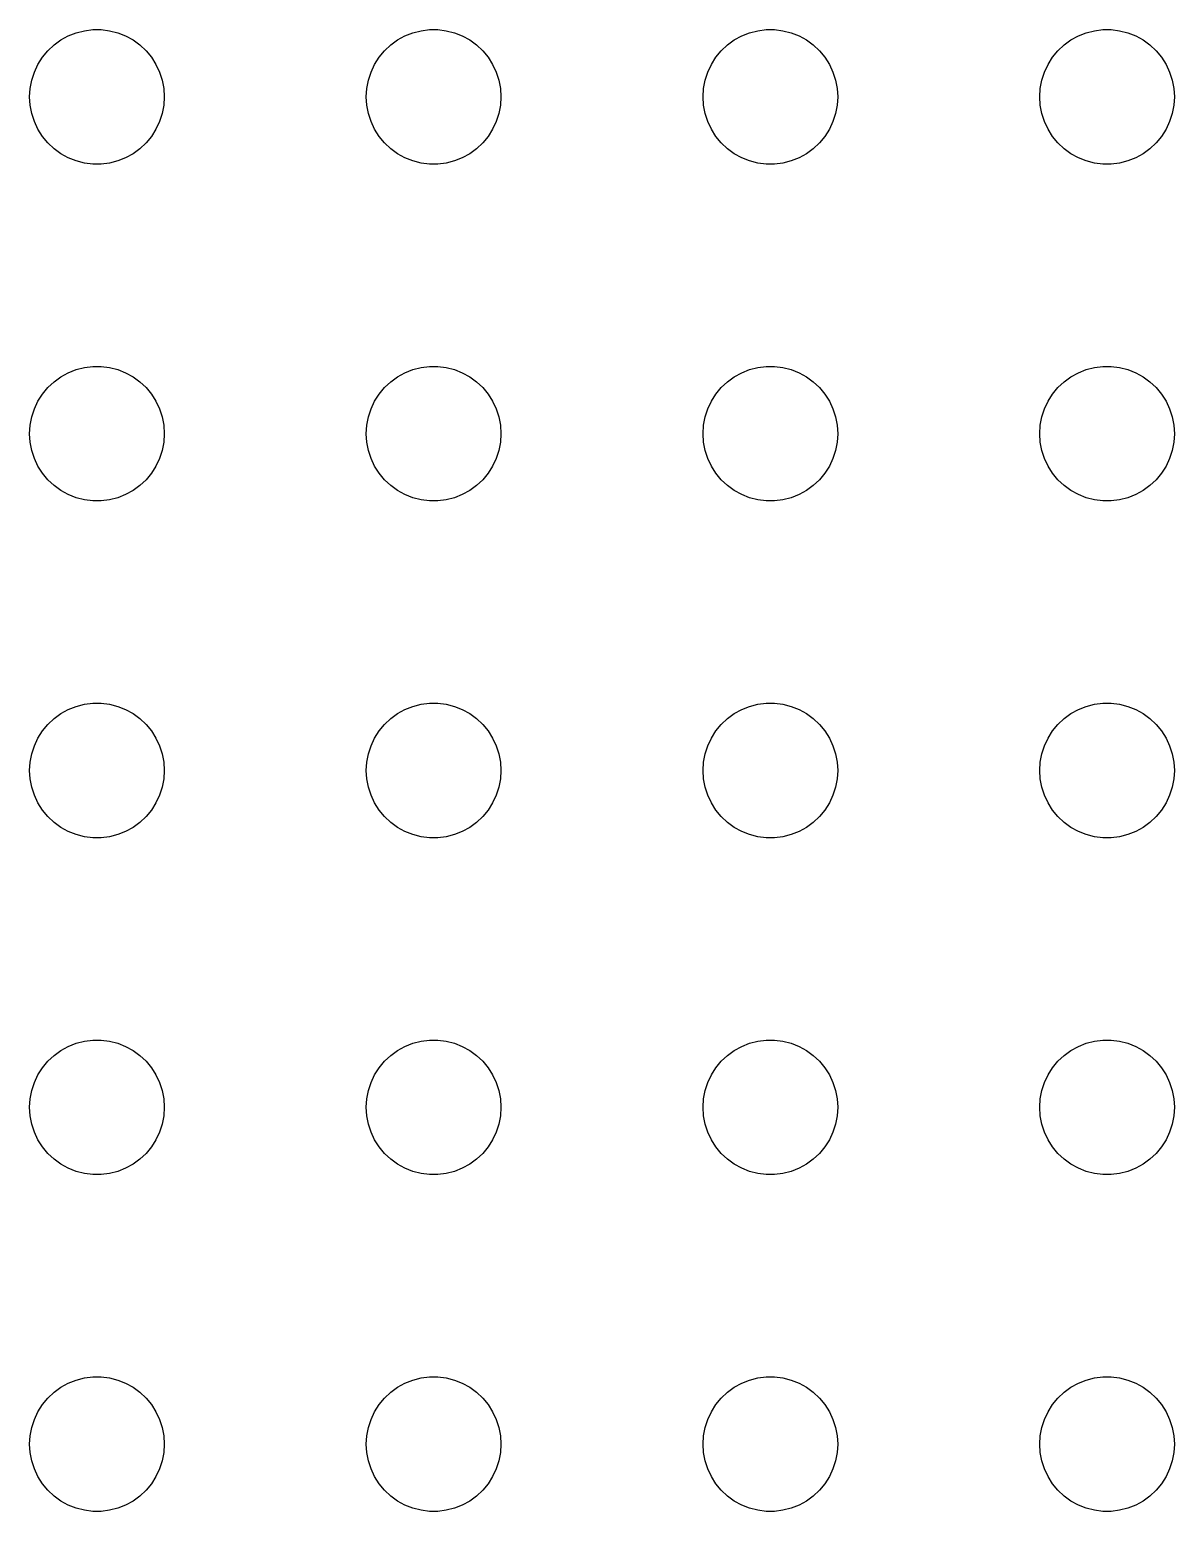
# Model space of a CAD drawing. Header units: metres. Extents: x -134 to 134, y -134 to 134.
# Drawn here: x -1.5 to 24, y -69 to -36 of the extents above; entities that cross this region are included whole.
import ezdxf

# ---------------------------------------------------------------- set-up
doc = ezdxf.new("R2010")
doc.units = ezdxf.units.M

msp = doc.modelspace()

# ---------------------------------------------------------------- linework, layer by layer
for p, q in [((-0.95613, -36.3442), (-0.80373, -36.2335)), ((-0.80373, -36.2335), (-0.63866, -36.1428)), ((-0.63866, -36.1428), (-0.46352, -36.0734)), ((-0.46352, -36.0734), (-0.28107, -36.0266)), ((-0.28107, -36.0266), (-0.09418, -36.003)), ((-0.09418, -36.003), (0.09418, -36.003)), ((0.09418, -36.003), (0.28107, -36.0266)), ((0.28107, -36.0266), (0.46352, -36.0734)), ((0.46352, -36.0734), (0.63866, -36.1428)), ((0.63866, -36.1428), (0.80373, -36.2335)), ((0.80373, -36.2335), (0.95613, -36.3442)), ((6.54385, -36.3442), (6.69626, -36.2335)), ((6.69626, -36.2335), (6.86133, -36.1428)), ((6.86133, -36.1428), (7.03647, -36.0734)), ((7.03647, -36.0734), (7.21892, -36.0266)), ((7.21892, -36.0266), (7.40581, -36.003)), ((7.40581, -36.003), (7.59418, -36.003)), ((7.59418, -36.003), (7.78107, -36.0266)), ((7.78107, -36.0266), (7.96352, -36.0734)), ((7.96352, -36.0734), (8.13866, -36.1428)), ((8.13866, -36.1428), (8.30373, -36.2335)), ((8.30373, -36.2335), (8.45613, -36.3442)), ((14.0439, -36.3442), (14.1963, -36.2335)), ((14.1963, -36.2335), (14.3613, -36.1428)), ((14.3613, -36.1428), (14.5365, -36.0734)), ((14.5365, -36.0734), (14.7189, -36.0266)), ((14.7189, -36.0266), (14.9058, -36.003)), ((14.9058, -36.003), (15.0942, -36.003)), ((15.0942, -36.003), (15.2811, -36.0266)), ((15.2811, -36.0266), (15.4635, -36.0734)), ((15.4635, -36.0734), (15.6387, -36.1428)), ((15.6387, -36.1428), (15.8037, -36.2335)), ((15.8037, -36.2335), (15.9561, -36.3442)), ((21.5439, -36.3442), (21.6963, -36.2335)), ((21.6963, -36.2335), (21.8613, -36.1428)), ((21.8613, -36.1428), (22.0365, -36.0734)), ((22.0365, -36.0734), (22.2189, -36.0266)), ((22.2189, -36.0266), (22.4058, -36.003)), ((22.4058, -36.003), (22.5942, -36.003)), ((22.5942, -36.003), (22.7811, -36.0266)), ((22.7811, -36.0266), (22.9635, -36.0734)), ((22.9635, -36.0734), (23.1387, -36.1428)), ((23.1387, -36.1428), (23.3037, -36.2335)), ((23.3037, -36.2335), (23.4561, -36.3442)), ((-1.31445, -36.7774), (-1.21352, -36.6183)), ((-1.21352, -36.6183), (-1.09344, -36.4732)), ((-1.09344, -36.4732), (-0.95613, -36.3442)), ((0.95613, -36.3442), (1.09344, -36.4732)), ((1.09344, -36.4732), (1.21352, -36.6183)), ((1.21352, -36.6183), (1.31445, -36.7774)), ((6.18553, -36.7774), (6.28647, -36.6183)), ((6.28647, -36.6183), (6.40654, -36.4732)), ((6.40654, -36.4732), (6.54385, -36.3442)), ((8.45613, -36.3442), (8.59344, -36.4732)), ((8.59344, -36.4732), (8.71352, -36.6183)), ((8.71352, -36.6183), (8.81445, -36.7774)), ((13.6855, -36.7774), (13.7865, -36.6183)), ((13.7865, -36.6183), (13.9065, -36.4732)), ((13.9065, -36.4732), (14.0439, -36.3442)), ((15.9561, -36.3442), (16.0934, -36.4732)), ((16.0934, -36.4732), (16.2135, -36.6183)), ((16.2135, -36.6183), (16.3145, -36.7774)), ((21.1855, -36.7774), (21.2865, -36.6183)), ((21.2865, -36.6183), (21.4065, -36.4732)), ((21.4065, -36.4732), (21.5439, -36.3442)), ((23.4561, -36.3442), (23.5934, -36.4732)), ((23.5934, -36.4732), (23.7135, -36.6183)), ((23.7135, -36.6183), (23.8145, -36.7774)), ((-1.45287, -37.127), (-1.39465, -36.9478)), ((-1.39465, -36.9478), (-1.31445, -36.7774)), ((1.31445, -36.7774), (1.39465, -36.9478)), ((1.39465, -36.9478), (1.45287, -37.127)), ((6.04712, -37.127), (6.10533, -36.9478)), ((6.10533, -36.9478), (6.18553, -36.7774)), ((8.81445, -36.7774), (8.89465, -36.9478)), ((8.89465, -36.9478), (8.95287, -37.127)), ((13.5471, -37.127), (13.6053, -36.9478)), ((13.6053, -36.9478), (13.6855, -36.7774)), ((16.3145, -36.7774), (16.3947, -36.9478)), ((16.3947, -36.9478), (16.4529, -37.127)), ((21.0471, -37.127), (21.1053, -36.9478)), ((21.1053, -36.9478), (21.1855, -36.7774)), ((23.8145, -36.7774), (23.8947, -36.9478)), ((23.8947, -36.9478), (23.9529, -37.127)), ((-1.48816, -37.312), (-1.45287, -37.127)), ((1.45287, -37.127), (1.48816, -37.312)), ((6.01183, -37.312), (6.04712, -37.127)), ((8.95287, -37.127), (8.98816, -37.312)), ((13.5118, -37.312), (13.5471, -37.127)), ((16.4529, -37.127), (16.4882, -37.312)), ((21.0118, -37.312), (21.0471, -37.127)), ((23.9529, -37.127), (23.9882, -37.312)), ((-1.5, -37.5), (-1.48816, -37.312)), ((-1.48816, -37.688), (-1.5, -37.5)), ((1.48816, -37.312), (1.5, -37.5)), ((1.5, -37.5), (1.48816, -37.688)), ((6, -37.5), (6.01183, -37.312)), ((6.01183, -37.688), (6, -37.5)), ((8.98816, -37.312), (9, -37.5)), ((9, -37.5), (8.98816, -37.688)), ((13.5, -37.5), (13.5118, -37.312)), ((13.5118, -37.688), (13.5, -37.5)), ((16.4882, -37.312), (16.5, -37.5)), ((16.5, -37.5), (16.4882, -37.688)), ((21, -37.5), (21.0118, -37.312)), ((21.0118, -37.688), (21, -37.5)), ((23.9882, -37.312), (24, -37.5)), ((24, -37.5), (23.9882, -37.688)), ((-1.45287, -37.873), (-1.48816, -37.688)), ((-1.39465, -38.0522), (-1.45287, -37.873)), ((1.45287, -37.873), (1.39465, -38.0522)), ((1.48816, -37.688), (1.45287, -37.873)), ((6.04712, -37.873), (6.01183, -37.688)), ((6.10533, -38.0522), (6.04712, -37.873)), ((8.95287, -37.873), (8.89465, -38.0522)), ((8.98816, -37.688), (8.95287, -37.873)), ((13.5471, -37.873), (13.5118, -37.688)), ((13.6053, -38.0522), (13.5471, -37.873)), ((16.4529, -37.873), (16.3947, -38.0522)), ((16.4882, -37.688), (16.4529, -37.873)), ((21.0471, -37.873), (21.0118, -37.688)), ((21.1053, -38.0522), (21.0471, -37.873)), ((23.9529, -37.873), (23.8947, -38.0522)), ((23.9882, -37.688), (23.9529, -37.873)), ((-1.31445, -38.2226), (-1.39465, -38.0522)), ((-1.21352, -38.3817), (-1.31445, -38.2226)), ((1.31445, -38.2226), (1.21352, -38.3817)), ((1.39465, -38.0522), (1.31445, -38.2226)), ((6.18553, -38.2226), (6.10533, -38.0522)), ((6.28647, -38.3817), (6.18553, -38.2226)), ((8.81445, -38.2226), (8.71352, -38.3817)), ((8.89465, -38.0522), (8.81445, -38.2226)), ((13.6855, -38.2226), (13.6053, -38.0522)), ((13.7865, -38.3817), (13.6855, -38.2226)), ((16.3145, -38.2226), (16.2135, -38.3817)), ((16.3947, -38.0522), (16.3145, -38.2226)), ((21.1855, -38.2226), (21.1053, -38.0522)), ((21.2865, -38.3817), (21.1855, -38.2226)), ((23.8145, -38.2226), (23.7135, -38.3817)), ((23.8947, -38.0522), (23.8145, -38.2226)), ((-1.09344, -38.5268), (-1.21352, -38.3817)), ((-0.95613, -38.6558), (-1.09344, -38.5268)), ((1.09344, -38.5268), (0.95613, -38.6558)), ((1.21352, -38.3817), (1.09344, -38.5268)), ((6.40654, -38.5268), (6.28647, -38.3817)), ((6.54385, -38.6558), (6.40654, -38.5268)), ((8.59344, -38.5268), (8.45613, -38.6558)), ((8.71352, -38.3817), (8.59344, -38.5268)), ((13.9065, -38.5268), (13.7865, -38.3817)), ((14.0439, -38.6558), (13.9065, -38.5268)), ((16.0934, -38.5268), (15.9561, -38.6558)), ((16.2135, -38.3817), (16.0934, -38.5268)), ((21.4065, -38.5268), (21.2865, -38.3817)), ((21.5439, -38.6558), (21.4065, -38.5268)), ((23.5934, -38.5268), (23.4561, -38.6558)), ((23.7135, -38.3817), (23.5934, -38.5268)), ((-0.80373, -38.7665), (-0.95613, -38.6558)), ((-0.63866, -38.8572), (-0.80373, -38.7665)), ((-0.46352, -38.9266), (-0.63866, -38.8572)), ((-0.28107, -38.9734), (-0.46352, -38.9266)), ((0.46352, -38.9266), (0.28107, -38.9734)), ((0.63866, -38.8572), (0.46352, -38.9266)), ((0.80373, -38.7665), (0.63866, -38.8572)), ((0.95613, -38.6558), (0.80373, -38.7665)), ((6.69626, -38.7665), (6.54385, -38.6558)), ((6.86133, -38.8572), (6.69626, -38.7665)), ((7.03647, -38.9266), (6.86133, -38.8572)), ((7.21892, -38.9734), (7.03647, -38.9266)), ((7.96352, -38.9266), (7.78107, -38.9734)), ((8.13866, -38.8572), (7.96352, -38.9266)), ((8.30373, -38.7665), (8.13866, -38.8572)), ((8.45613, -38.6558), (8.30373, -38.7665)), ((14.1963, -38.7665), (14.0439, -38.6558)), ((14.3613, -38.8572), (14.1963, -38.7665)), ((14.5365, -38.9266), (14.3613, -38.8572)), ((14.7189, -38.9734), (14.5365, -38.9266)), ((15.4635, -38.9266), (15.2811, -38.9734)), ((15.6387, -38.8572), (15.4635, -38.9266)), ((15.8037, -38.7665), (15.6387, -38.8572)), ((15.9561, -38.6558), (15.8037, -38.7665)), ((21.6963, -38.7665), (21.5439, -38.6558)), ((21.8613, -38.8572), (21.6963, -38.7665)), ((22.0365, -38.9266), (21.8613, -38.8572)), ((22.2189, -38.9734), (22.0365, -38.9266)), ((22.9635, -38.9266), (22.7811, -38.9734)), ((23.1387, -38.8572), (22.9635, -38.9266)), ((23.3037, -38.7665), (23.1387, -38.8572)), ((23.4561, -38.6558), (23.3037, -38.7665)), ((-0.09418, -38.997), (-0.28107, -38.9734)), ((0.09418, -38.997), (-0.09418, -38.997)), ((0.28107, -38.9734), (0.09418, -38.997)), ((7.40581, -38.997), (7.21892, -38.9734)), ((7.59418, -38.997), (7.40581, -38.997)), ((7.78107, -38.9734), (7.59418, -38.997)), ((14.9058, -38.997), (14.7189, -38.9734)), ((15.0942, -38.997), (14.9058, -38.997)), ((15.2811, -38.9734), (15.0942, -38.997)), ((22.4058, -38.997), (22.2189, -38.9734)), ((22.5942, -38.997), (22.4058, -38.997)), ((22.7811, -38.9734), (22.5942, -38.997)), ((-0.46352, -43.5734), (-0.28107, -43.5266)), ((-0.28107, -43.5266), (-0.09418, -43.503)), ((-0.09418, -43.503), (0.09418, -43.503)), ((0.09418, -43.503), (0.28107, -43.5266)), ((0.28107, -43.5266), (0.46352, -43.5734)), ((7.03647, -43.5734), (7.21892, -43.5266)), ((7.21892, -43.5266), (7.40581, -43.503)), ((7.40581, -43.503), (7.59418, -43.503)), ((7.59418, -43.503), (7.78107, -43.5266)), ((7.78107, -43.5266), (7.96352, -43.5734)), ((14.5365, -43.5734), (14.7189, -43.5266)), ((14.7189, -43.5266), (14.9058, -43.503)), ((14.9058, -43.503), (15.0942, -43.503)), ((15.0942, -43.503), (15.2811, -43.5266)), ((15.2811, -43.5266), (15.4635, -43.5734)), ((22.0365, -43.5734), (22.2189, -43.5266)), ((22.2189, -43.5266), (22.4058, -43.503)), ((22.4058, -43.503), (22.5942, -43.503)), ((22.5942, -43.503), (22.7811, -43.5266)), ((22.7811, -43.5266), (22.9635, -43.5734)), ((-1.09344, -43.9732), (-0.95613, -43.8442)), ((-0.95613, -43.8442), (-0.80373, -43.7335)), ((-0.80373, -43.7335), (-0.63866, -43.6428)), ((-0.63866, -43.6428), (-0.46352, -43.5734)), ((0.46352, -43.5734), (0.63866, -43.6428)), ((0.63866, -43.6428), (0.80373, -43.7335)), ((0.80373, -43.7335), (0.95613, -43.8442)), ((0.95613, -43.8442), (1.09344, -43.9732)), ((6.40654, -43.9732), (6.54385, -43.8442)), ((6.54385, -43.8442), (6.69626, -43.7335)), ((6.69626, -43.7335), (6.86133, -43.6428)), ((6.86133, -43.6428), (7.03647, -43.5734)), ((7.96352, -43.5734), (8.13866, -43.6428)), ((8.13866, -43.6428), (8.30373, -43.7335)), ((8.30373, -43.7335), (8.45613, -43.8442)), ((8.45613, -43.8442), (8.59344, -43.9732)), ((13.9065, -43.9732), (14.0439, -43.8442)), ((14.0439, -43.8442), (14.1963, -43.7335)), ((14.1963, -43.7335), (14.3613, -43.6428)), ((14.3613, -43.6428), (14.5365, -43.5734)), ((15.4635, -43.5734), (15.6387, -43.6428)), ((15.6387, -43.6428), (15.8037, -43.7335)), ((15.8037, -43.7335), (15.9561, -43.8442)), ((15.9561, -43.8442), (16.0934, -43.9732)), ((21.4065, -43.9732), (21.5439, -43.8442)), ((21.5439, -43.8442), (21.6963, -43.7335)), ((21.6963, -43.7335), (21.8613, -43.6428)), ((21.8613, -43.6428), (22.0365, -43.5734)), ((22.9635, -43.5734), (23.1387, -43.6428)), ((23.1387, -43.6428), (23.3037, -43.7335)), ((23.3037, -43.7335), (23.4561, -43.8442)), ((23.4561, -43.8442), (23.5934, -43.9732)), ((-1.31445, -44.2774), (-1.21352, -44.1183)), ((-1.21352, -44.1183), (-1.09344, -43.9732)), ((1.09344, -43.9732), (1.21352, -44.1183)), ((1.21352, -44.1183), (1.31445, -44.2774)), ((6.18553, -44.2774), (6.28647, -44.1183)), ((6.28647, -44.1183), (6.40654, -43.9732)), ((8.59344, -43.9732), (8.71352, -44.1183)), ((8.71352, -44.1183), (8.81445, -44.2774)), ((13.6855, -44.2774), (13.7865, -44.1183)), ((13.7865, -44.1183), (13.9065, -43.9732)), ((16.0934, -43.9732), (16.2135, -44.1183)), ((16.2135, -44.1183), (16.3145, -44.2774)), ((21.1855, -44.2774), (21.2865, -44.1183)), ((21.2865, -44.1183), (21.4065, -43.9732)), ((23.5934, -43.9732), (23.7135, -44.1183)), ((23.7135, -44.1183), (23.8145, -44.2774)), ((-1.45287, -44.627), (-1.39465, -44.4478)), ((-1.39465, -44.4478), (-1.31445, -44.2774)), ((1.31445, -44.2774), (1.39465, -44.4478)), ((1.39465, -44.4478), (1.45287, -44.627)), ((6.04712, -44.627), (6.10533, -44.4478)), ((6.10533, -44.4478), (6.18553, -44.2774)), ((8.81445, -44.2774), (8.89465, -44.4478)), ((8.89465, -44.4478), (8.95287, -44.627)), ((13.5471, -44.627), (13.6053, -44.4478)), ((13.6053, -44.4478), (13.6855, -44.2774)), ((16.3145, -44.2774), (16.3947, -44.4478)), ((16.3947, -44.4478), (16.4529, -44.627)), ((21.0471, -44.627), (21.1053, -44.4478)), ((21.1053, -44.4478), (21.1855, -44.2774)), ((23.8145, -44.2774), (23.8947, -44.4478)), ((23.8947, -44.4478), (23.9529, -44.627)), ((-1.5, -45), (-1.48816, -44.812)), ((-1.48816, -44.812), (-1.45287, -44.627)), ((1.45287, -44.627), (1.48816, -44.812)), ((1.48816, -44.812), (1.5, -45)), ((6, -45), (6.01183, -44.812)), ((6.01183, -44.812), (6.04712, -44.627)), ((8.95287, -44.627), (8.98816, -44.812)), ((8.98816, -44.812), (9, -45)), ((13.5, -45), (13.5118, -44.812)), ((13.5118, -44.812), (13.5471, -44.627)), ((16.4529, -44.627), (16.4882, -44.812)), ((16.4882, -44.812), (16.5, -45)), ((21, -45), (21.0118, -44.812)), ((21.0118, -44.812), (21.0471, -44.627)), ((23.9529, -44.627), (23.9882, -44.812)), ((23.9882, -44.812), (24, -45)), ((-1.48816, -45.188), (-1.5, -45)), ((-1.45287, -45.373), (-1.48816, -45.188)), ((1.48816, -45.188), (1.45287, -45.373)), ((1.5, -45), (1.48816, -45.188)), ((6.01183, -45.188), (6, -45)), ((6.04712, -45.373), (6.01183, -45.188)), ((8.98816, -45.188), (8.95287, -45.373)), ((9, -45), (8.98816, -45.188)), ((13.5118, -45.188), (13.5, -45)), ((13.5471, -45.373), (13.5118, -45.188)), ((16.4882, -45.188), (16.4529, -45.373)), ((16.5, -45), (16.4882, -45.188)), ((21.0118, -45.188), (21, -45)), ((21.0471, -45.373), (21.0118, -45.188)), ((23.9882, -45.188), (23.9529, -45.373)), ((24, -45), (23.9882, -45.188)), ((-1.39465, -45.5522), (-1.45287, -45.373)), ((1.45287, -45.373), (1.39465, -45.5522)), ((6.10533, -45.5522), (6.04712, -45.373)), ((8.95287, -45.373), (8.89465, -45.5522)), ((13.6053, -45.5522), (13.5471, -45.373)), ((16.4529, -45.373), (16.3947, -45.5522)), ((21.1053, -45.5522), (21.0471, -45.373)), ((23.9529, -45.373), (23.8947, -45.5522)), ((-1.31445, -45.7226), (-1.39465, -45.5522)), ((-1.21352, -45.8817), (-1.31445, -45.7226)), ((1.31445, -45.7226), (1.21352, -45.8817)), ((1.39465, -45.5522), (1.31445, -45.7226)), ((6.18553, -45.7226), (6.10533, -45.5522)), ((6.28647, -45.8817), (6.18553, -45.7226)), ((8.81445, -45.7226), (8.71352, -45.8817)), ((8.89465, -45.5522), (8.81445, -45.7226)), ((13.6855, -45.7226), (13.6053, -45.5522)), ((13.7865, -45.8817), (13.6855, -45.7226)), ((16.3145, -45.7226), (16.2135, -45.8817)), ((16.3947, -45.5522), (16.3145, -45.7226)), ((21.1855, -45.7226), (21.1053, -45.5522)), ((21.2865, -45.8817), (21.1855, -45.7226)), ((23.8145, -45.7226), (23.7135, -45.8817)), ((23.8947, -45.5522), (23.8145, -45.7226)), ((-1.09344, -46.0268), (-1.21352, -45.8817)), ((-0.95613, -46.1558), (-1.09344, -46.0268)), ((-0.80373, -46.2665), (-0.95613, -46.1558)), ((0.95613, -46.1558), (0.80373, -46.2665)), ((1.09344, -46.0268), (0.95613, -46.1558)), ((1.21352, -45.8817), (1.09344, -46.0268)), ((6.40654, -46.0268), (6.28647, -45.8817)), ((6.54385, -46.1558), (6.40654, -46.0268)), ((6.69626, -46.2665), (6.54385, -46.1558)), ((8.45613, -46.1558), (8.30373, -46.2665)), ((8.59344, -46.0268), (8.45613, -46.1558)), ((8.71352, -45.8817), (8.59344, -46.0268)), ((13.9065, -46.0268), (13.7865, -45.8817)), ((14.0439, -46.1558), (13.9065, -46.0268)), ((14.1963, -46.2665), (14.0439, -46.1558)), ((15.9561, -46.1558), (15.8037, -46.2665)), ((16.0934, -46.0268), (15.9561, -46.1558)), ((16.2135, -45.8817), (16.0934, -46.0268)), ((21.4065, -46.0268), (21.2865, -45.8817)), ((21.5439, -46.1558), (21.4065, -46.0268)), ((21.6963, -46.2665), (21.5439, -46.1558)), ((23.4561, -46.1558), (23.3037, -46.2665)), ((23.5934, -46.0268), (23.4561, -46.1558)), ((23.7135, -45.8817), (23.5934, -46.0268)), ((-0.63866, -46.3572), (-0.80373, -46.2665)), ((-0.46352, -46.4266), (-0.63866, -46.3572)), ((-0.28107, -46.4734), (-0.46352, -46.4266)), ((-0.09418, -46.497), (-0.28107, -46.4734)), ((0.09418, -46.497), (-0.09418, -46.497)), ((0.28107, -46.4734), (0.09418, -46.497)), ((0.46352, -46.4266), (0.28107, -46.4734)), ((0.63866, -46.3572), (0.46352, -46.4266)), ((0.80373, -46.2665), (0.63866, -46.3572)), ((6.86133, -46.3572), (6.69626, -46.2665)), ((7.03647, -46.4266), (6.86133, -46.3572)), ((7.21892, -46.4734), (7.03647, -46.4266)), ((7.40581, -46.497), (7.21892, -46.4734)), ((7.59418, -46.497), (7.40581, -46.497)), ((7.78107, -46.4734), (7.59418, -46.497)), ((7.96352, -46.4266), (7.78107, -46.4734)), ((8.13866, -46.3572), (7.96352, -46.4266)), ((8.30373, -46.2665), (8.13866, -46.3572)), ((14.3613, -46.3572), (14.1963, -46.2665)), ((14.5365, -46.4266), (14.3613, -46.3572)), ((14.7189, -46.4734), (14.5365, -46.4266)), ((14.9058, -46.497), (14.7189, -46.4734)), ((15.0942, -46.497), (14.9058, -46.497)), ((15.2811, -46.4734), (15.0942, -46.497)), ((15.4635, -46.4266), (15.2811, -46.4734)), ((15.6387, -46.3572), (15.4635, -46.4266)), ((15.8037, -46.2665), (15.6387, -46.3572)), ((21.8613, -46.3572), (21.6963, -46.2665)), ((22.0365, -46.4266), (21.8613, -46.3572)), ((22.2189, -46.4734), (22.0365, -46.4266)), ((22.4058, -46.497), (22.2189, -46.4734)), ((22.5942, -46.497), (22.4058, -46.497)), ((22.7811, -46.4734), (22.5942, -46.497)), ((22.9635, -46.4266), (22.7811, -46.4734)), ((23.1387, -46.3572), (22.9635, -46.4266)), ((23.3037, -46.2665), (23.1387, -46.3572)), ((-0.63866, -51.1428), (-0.46352, -51.0734)), ((-0.46352, -51.0734), (-0.28107, -51.0266)), ((-0.28107, -51.0266), (-0.09418, -51.003)), ((-0.09418, -51.003), (0.09418, -51.003)), ((0.09418, -51.003), (0.28107, -51.0266)), ((0.28107, -51.0266), (0.46352, -51.0734)), ((0.46352, -51.0734), (0.63866, -51.1428)), ((6.86133, -51.1428), (7.03647, -51.0734)), ((7.03647, -51.0734), (7.21892, -51.0266)), ((7.21892, -51.0266), (7.40581, -51.003)), ((7.40581, -51.003), (7.59418, -51.003)), ((7.59418, -51.003), (7.78107, -51.0266)), ((7.78107, -51.0266), (7.96352, -51.0734)), ((7.96352, -51.0734), (8.13866, -51.1428)), ((14.3613, -51.1428), (14.5365, -51.0734)), ((14.5365, -51.0734), (14.7189, -51.0266)), ((14.7189, -51.0266), (14.9058, -51.003)), ((14.9058, -51.003), (15.0942, -51.003)), ((15.0942, -51.003), (15.2811, -51.0266)), ((15.2811, -51.0266), (15.4635, -51.0734)), ((15.4635, -51.0734), (15.6387, -51.1428)), ((21.8613, -51.1428), (22.0365, -51.0734)), ((22.0365, -51.0734), (22.2189, -51.0266)), ((22.2189, -51.0266), (22.4058, -51.003)), ((22.4058, -51.003), (22.5942, -51.003)), ((22.5942, -51.003), (22.7811, -51.0266)), ((22.7811, -51.0266), (22.9635, -51.0734)), ((22.9635, -51.0734), (23.1387, -51.1428)), ((-1.09344, -51.4732), (-0.95613, -51.3442)), ((-0.95613, -51.3442), (-0.80373, -51.2335)), ((-0.80373, -51.2335), (-0.63866, -51.1428)), ((0.63866, -51.1428), (0.80373, -51.2335)), ((0.80373, -51.2335), (0.95613, -51.3442)), ((0.95613, -51.3442), (1.09344, -51.4732)), ((6.40654, -51.4732), (6.54385, -51.3442)), ((6.54385, -51.3442), (6.69626, -51.2335)), ((6.69626, -51.2335), (6.86133, -51.1428)), ((8.13866, -51.1428), (8.30373, -51.2335)), ((8.30373, -51.2335), (8.45613, -51.3442)), ((8.45613, -51.3442), (8.59344, -51.4732)), ((13.9065, -51.4732), (14.0439, -51.3442)), ((14.0439, -51.3442), (14.1963, -51.2335)), ((14.1963, -51.2335), (14.3613, -51.1428)), ((15.6387, -51.1428), (15.8037, -51.2335)), ((15.8037, -51.2335), (15.9561, -51.3442)), ((15.9561, -51.3442), (16.0934, -51.4732)), ((21.4065, -51.4732), (21.5439, -51.3442)), ((21.5439, -51.3442), (21.6963, -51.2335)), ((21.6963, -51.2335), (21.8613, -51.1428)), ((23.1387, -51.1428), (23.3037, -51.2335)), ((23.3037, -51.2335), (23.4561, -51.3442)), ((23.4561, -51.3442), (23.5934, -51.4732)), ((-1.39465, -51.9478), (-1.31445, -51.7774)), ((-1.31445, -51.7774), (-1.21352, -51.6183)), ((-1.21352, -51.6183), (-1.09344, -51.4732)), ((1.09344, -51.4732), (1.21352, -51.6183)), ((1.21352, -51.6183), (1.31445, -51.7774)), ((1.31445, -51.7774), (1.39465, -51.9478)), ((6.10533, -51.9478), (6.18553, -51.7774)), ((6.18553, -51.7774), (6.28647, -51.6183)), ((6.28647, -51.6183), (6.40654, -51.4732)), ((8.59344, -51.4732), (8.71352, -51.6183)), ((8.71352, -51.6183), (8.81445, -51.7774)), ((8.81445, -51.7774), (8.89465, -51.9478)), ((13.6053, -51.9478), (13.6855, -51.7774)), ((13.6855, -51.7774), (13.7865, -51.6183)), ((13.7865, -51.6183), (13.9065, -51.4732)), ((16.0934, -51.4732), (16.2135, -51.6183)), ((16.2135, -51.6183), (16.3145, -51.7774)), ((16.3145, -51.7774), (16.3947, -51.9478)), ((21.1053, -51.9478), (21.1855, -51.7774)), ((21.1855, -51.7774), (21.2865, -51.6183)), ((21.2865, -51.6183), (21.4065, -51.4732)), ((23.5934, -51.4732), (23.7135, -51.6183)), ((23.7135, -51.6183), (23.8145, -51.7774)), ((23.8145, -51.7774), (23.8947, -51.9478)), ((-1.48816, -52.312), (-1.45287, -52.127)), ((-1.45287, -52.127), (-1.39465, -51.9478)), ((1.39465, -51.9478), (1.45287, -52.127)), ((1.45287, -52.127), (1.48816, -52.312)), ((6.01183, -52.312), (6.04712, -52.127)), ((6.04712, -52.127), (6.10533, -51.9478)), ((8.89465, -51.9478), (8.95287, -52.127)), ((8.95287, -52.127), (8.98816, -52.312)), ((13.5118, -52.312), (13.5471, -52.127)), ((13.5471, -52.127), (13.6053, -51.9478)), ((16.3947, -51.9478), (16.4529, -52.127)), ((16.4529, -52.127), (16.4882, -52.312)), ((21.0118, -52.312), (21.0471, -52.127)), ((21.0471, -52.127), (21.1053, -51.9478)), ((23.8947, -51.9478), (23.9529, -52.127)), ((23.9529, -52.127), (23.9882, -52.312)), ((-1.5, -52.5), (-1.48816, -52.312)), ((1.48816, -52.312), (1.5, -52.5)), ((6, -52.5), (6.01183, -52.312)), ((8.98816, -52.312), (9, -52.5)), ((13.5, -52.5), (13.5118, -52.312)), ((16.4882, -52.312), (16.5, -52.5)), ((21, -52.5), (21.0118, -52.312)), ((23.9882, -52.312), (24, -52.5)), ((-1.48816, -52.688), (-1.5, -52.5)), ((-1.45287, -52.873), (-1.48816, -52.688)), ((1.48816, -52.688), (1.45287, -52.873)), ((1.5, -52.5), (1.48816, -52.688)), ((6.01183, -52.688), (6, -52.5)), ((6.04712, -52.873), (6.01183, -52.688)), ((8.98816, -52.688), (8.95287, -52.873)), ((9, -52.5), (8.98816, -52.688)), ((13.5118, -52.688), (13.5, -52.5)), ((13.5471, -52.873), (13.5118, -52.688)), ((16.4882, -52.688), (16.4529, -52.873)), ((16.5, -52.5), (16.4882, -52.688)), ((21.0118, -52.688), (21, -52.5)), ((21.0471, -52.873), (21.0118, -52.688)), ((23.9882, -52.688), (23.9529, -52.873)), ((24, -52.5), (23.9882, -52.688)), ((-1.39465, -53.0522), (-1.45287, -52.873)), ((-1.31445, -53.2226), (-1.39465, -53.0522)), ((1.39465, -53.0522), (1.31445, -53.2226)), ((1.45287, -52.873), (1.39465, -53.0522)), ((6.10533, -53.0522), (6.04712, -52.873)), ((6.18553, -53.2226), (6.10533, -53.0522)), ((8.89465, -53.0522), (8.81445, -53.2226)), ((8.95287, -52.873), (8.89465, -53.0522)), ((13.6053, -53.0522), (13.5471, -52.873)), ((13.6855, -53.2226), (13.6053, -53.0522)), ((16.3947, -53.0522), (16.3145, -53.2226)), ((16.4529, -52.873), (16.3947, -53.0522)), ((21.1053, -53.0522), (21.0471, -52.873)), ((21.1855, -53.2226), (21.1053, -53.0522)), ((23.8947, -53.0522), (23.8145, -53.2226)), ((23.9529, -52.873), (23.8947, -53.0522)), ((-1.21352, -53.3817), (-1.31445, -53.2226)), ((-1.09344, -53.5268), (-1.21352, -53.3817)), ((1.21352, -53.3817), (1.09344, -53.5268)), ((1.31445, -53.2226), (1.21352, -53.3817)), ((6.28647, -53.3817), (6.18553, -53.2226)), ((6.40654, -53.5268), (6.28647, -53.3817)), ((8.71352, -53.3817), (8.59344, -53.5268)), ((8.81445, -53.2226), (8.71352, -53.3817)), ((13.7865, -53.3817), (13.6855, -53.2226)), ((13.9065, -53.5268), (13.7865, -53.3817)), ((16.2135, -53.3817), (16.0934, -53.5268)), ((16.3145, -53.2226), (16.2135, -53.3817)), ((21.2865, -53.3817), (21.1855, -53.2226)), ((21.4065, -53.5268), (21.2865, -53.3817)), ((23.7135, -53.3817), (23.5934, -53.5268)), ((23.8145, -53.2226), (23.7135, -53.3817)), ((-0.95613, -53.6558), (-1.09344, -53.5268)), ((-0.80373, -53.7665), (-0.95613, -53.6558)), ((-0.63866, -53.8572), (-0.80373, -53.7665)), ((0.80373, -53.7665), (0.63866, -53.8572)), ((0.95613, -53.6558), (0.80373, -53.7665)), ((1.09344, -53.5268), (0.95613, -53.6558)), ((6.54385, -53.6558), (6.40654, -53.5268)), ((6.69626, -53.7665), (6.54385, -53.6558)), ((6.86133, -53.8572), (6.69626, -53.7665)), ((8.30373, -53.7665), (8.13866, -53.8572)), ((8.45613, -53.6558), (8.30373, -53.7665)), ((8.59344, -53.5268), (8.45613, -53.6558)), ((14.0439, -53.6558), (13.9065, -53.5268)), ((14.1963, -53.7665), (14.0439, -53.6558)), ((14.3613, -53.8572), (14.1963, -53.7665)), ((15.8037, -53.7665), (15.6387, -53.8572)), ((15.9561, -53.6558), (15.8037, -53.7665)), ((16.0934, -53.5268), (15.9561, -53.6558)), ((21.5439, -53.6558), (21.4065, -53.5268)), ((21.6963, -53.7665), (21.5439, -53.6558)), ((21.8613, -53.8572), (21.6963, -53.7665)), ((23.3037, -53.7665), (23.1387, -53.8572)), ((23.4561, -53.6558), (23.3037, -53.7665)), ((23.5934, -53.5268), (23.4561, -53.6558)), ((-0.46352, -53.9266), (-0.63866, -53.8572)), ((-0.28107, -53.9734), (-0.46352, -53.9266)), ((-0.09418, -53.997), (-0.28107, -53.9734)), ((0.09418, -53.997), (-0.09418, -53.997)), ((0.28107, -53.9734), (0.09418, -53.997)), ((0.46352, -53.9266), (0.28107, -53.9734)), ((0.63866, -53.8572), (0.46352, -53.9266)), ((7.03647, -53.9266), (6.86133, -53.8572)), ((7.21892, -53.9734), (7.03647, -53.9266)), ((7.40581, -53.997), (7.21892, -53.9734)), ((7.59418, -53.997), (7.40581, -53.997)), ((7.78107, -53.9734), (7.59418, -53.997)), ((7.96352, -53.9266), (7.78107, -53.9734)), ((8.13866, -53.8572), (7.96352, -53.9266)), ((14.5365, -53.9266), (14.3613, -53.8572)), ((14.7189, -53.9734), (14.5365, -53.9266)), ((14.9058, -53.997), (14.7189, -53.9734)), ((15.0942, -53.997), (14.9058, -53.997)), ((15.2811, -53.9734), (15.0942, -53.997)), ((15.4635, -53.9266), (15.2811, -53.9734)), ((15.6387, -53.8572), (15.4635, -53.9266)), ((22.0365, -53.9266), (21.8613, -53.8572)), ((22.2189, -53.9734), (22.0365, -53.9266)), ((22.4058, -53.997), (22.2189, -53.9734)), ((22.5942, -53.997), (22.4058, -53.997)), ((22.7811, -53.9734), (22.5942, -53.997)), ((22.9635, -53.9266), (22.7811, -53.9734)), ((23.1387, -53.8572), (22.9635, -53.9266)), ((-0.80373, -58.7335), (-0.63866, -58.6428)), ((-0.63866, -58.6428), (-0.46352, -58.5734)), ((-0.46352, -58.5734), (-0.28107, -58.5266)), ((-0.28107, -58.5266), (-0.09418, -58.503)), ((-0.09418, -58.503), (0.09418, -58.503)), ((0.09418, -58.503), (0.28107, -58.5266)), ((0.28107, -58.5266), (0.46352, -58.5734)), ((0.46352, -58.5734), (0.63866, -58.6428)), ((0.63866, -58.6428), (0.80373, -58.7335)), ((6.69626, -58.7335), (6.86133, -58.6428)), ((6.86133, -58.6428), (7.03647, -58.5734)), ((7.03647, -58.5734), (7.21892, -58.5266)), ((7.21892, -58.5266), (7.40581, -58.503)), ((7.40581, -58.503), (7.59418, -58.503)), ((7.59418, -58.503), (7.78107, -58.5266)), ((7.78107, -58.5266), (7.96352, -58.5734)), ((7.96352, -58.5734), (8.13866, -58.6428)), ((8.13866, -58.6428), (8.30373, -58.7335)), ((14.1963, -58.7335), (14.3613, -58.6428)), ((14.3613, -58.6428), (14.5365, -58.5734)), ((14.5365, -58.5734), (14.7189, -58.5266)), ((14.7189, -58.5266), (14.9058, -58.503)), ((14.9058, -58.503), (15.0942, -58.503)), ((15.0942, -58.503), (15.2811, -58.5266)), ((15.2811, -58.5266), (15.4635, -58.5734)), ((15.4635, -58.5734), (15.6387, -58.6428)), ((15.6387, -58.6428), (15.8037, -58.7335)), ((21.6963, -58.7335), (21.8613, -58.6428)), ((21.8613, -58.6428), (22.0365, -58.5734)), ((22.0365, -58.5734), (22.2189, -58.5266)), ((22.2189, -58.5266), (22.4058, -58.503)), ((22.4058, -58.503), (22.5942, -58.503)), ((22.5942, -58.503), (22.7811, -58.5266)), ((22.7811, -58.5266), (22.9635, -58.5734)), ((22.9635, -58.5734), (23.1387, -58.6428)), ((23.1387, -58.6428), (23.3037, -58.7335)), ((-1.21352, -59.1183), (-1.09344, -58.9732)), ((-1.09344, -58.9732), (-0.95613, -58.8442)), ((-0.95613, -58.8442), (-0.80373, -58.7335)), ((0.80373, -58.7335), (0.95613, -58.8442)), ((0.95613, -58.8442), (1.09344, -58.9732)), ((1.09344, -58.9732), (1.21352, -59.1183)), ((6.28647, -59.1183), (6.40654, -58.9732)), ((6.40654, -58.9732), (6.54385, -58.8442)), ((6.54385, -58.8442), (6.69626, -58.7335)), ((8.30373, -58.7335), (8.45613, -58.8442)), ((8.45613, -58.8442), (8.59344, -58.9732)), ((8.59344, -58.9732), (8.71352, -59.1183)), ((13.7865, -59.1183), (13.9065, -58.9732)), ((13.9065, -58.9732), (14.0439, -58.8442)), ((14.0439, -58.8442), (14.1963, -58.7335)), ((15.8037, -58.7335), (15.9561, -58.8442)), ((15.9561, -58.8442), (16.0934, -58.9732)), ((16.0934, -58.9732), (16.2135, -59.1183)), ((21.2865, -59.1183), (21.4065, -58.9732)), ((21.4065, -58.9732), (21.5439, -58.8442)), ((21.5439, -58.8442), (21.6963, -58.7335)), ((23.3037, -58.7335), (23.4561, -58.8442)), ((23.4561, -58.8442), (23.5934, -58.9732)), ((23.5934, -58.9732), (23.7135, -59.1183)), ((-1.39465, -59.4478), (-1.31445, -59.2774)), ((-1.31445, -59.2774), (-1.21352, -59.1183)), ((1.21352, -59.1183), (1.31445, -59.2774)), ((1.31445, -59.2774), (1.39465, -59.4478)), ((6.10533, -59.4478), (6.18553, -59.2774)), ((6.18553, -59.2774), (6.28647, -59.1183)), ((8.71352, -59.1183), (8.81445, -59.2774)), ((8.81445, -59.2774), (8.89465, -59.4478)), ((13.6053, -59.4478), (13.6855, -59.2774)), ((13.6855, -59.2774), (13.7865, -59.1183)), ((16.2135, -59.1183), (16.3145, -59.2774)), ((16.3145, -59.2774), (16.3947, -59.4478)), ((21.1053, -59.4478), (21.1855, -59.2774)), ((21.1855, -59.2774), (21.2865, -59.1183)), ((23.7135, -59.1183), (23.8145, -59.2774)), ((23.8145, -59.2774), (23.8947, -59.4478)), ((-1.48816, -59.812), (-1.45287, -59.627)), ((-1.45287, -59.627), (-1.39465, -59.4478)), ((1.39465, -59.4478), (1.45287, -59.627)), ((1.45287, -59.627), (1.48816, -59.812)), ((6.01183, -59.812), (6.04712, -59.627)), ((6.04712, -59.627), (6.10533, -59.4478)), ((8.89465, -59.4478), (8.95287, -59.627)), ((8.95287, -59.627), (8.98816, -59.812)), ((13.5118, -59.812), (13.5471, -59.627)), ((13.5471, -59.627), (13.6053, -59.4478)), ((16.3947, -59.4478), (16.4529, -59.627)), ((16.4529, -59.627), (16.4882, -59.812)), ((21.0118, -59.812), (21.0471, -59.627)), ((21.0471, -59.627), (21.1053, -59.4478)), ((23.8947, -59.4478), (23.9529, -59.627)), ((23.9529, -59.627), (23.9882, -59.812)), ((-1.5, -60), (-1.48816, -59.812)), ((-1.48816, -60.188), (-1.5, -60)), ((1.48816, -59.812), (1.5, -60)), ((1.5, -60), (1.48816, -60.188)), ((6, -60), (6.01183, -59.812)), ((6.01183, -60.188), (6, -60)), ((8.98816, -59.812), (9, -60)), ((9, -60), (8.98816, -60.188)), ((13.5, -60), (13.5118, -59.812)), ((13.5118, -60.188), (13.5, -60)), ((16.4882, -59.812), (16.5, -60)), ((16.5, -60), (16.4882, -60.188)), ((21, -60), (21.0118, -59.812)), ((21.0118, -60.188), (21, -60)), ((23.9882, -59.812), (24, -60)), ((24, -60), (23.9882, -60.188)), ((-1.45287, -60.373), (-1.48816, -60.188)), ((-1.39465, -60.5522), (-1.45287, -60.373)), ((1.45287, -60.373), (1.39465, -60.5522)), ((1.48816, -60.188), (1.45287, -60.373)), ((6.04712, -60.373), (6.01183, -60.188)), ((6.10533, -60.5522), (6.04712, -60.373)), ((8.95287, -60.373), (8.89465, -60.5522)), ((8.98816, -60.188), (8.95287, -60.373)), ((13.5471, -60.373), (13.5118, -60.188)), ((13.6053, -60.5522), (13.5471, -60.373)), ((16.4529, -60.373), (16.3947, -60.5522)), ((16.4882, -60.188), (16.4529, -60.373)), ((21.0471, -60.373), (21.0118, -60.188)), ((21.1053, -60.5522), (21.0471, -60.373)), ((23.9529, -60.373), (23.8947, -60.5522)), ((23.9882, -60.188), (23.9529, -60.373)), ((-1.31445, -60.7226), (-1.39465, -60.5522)), ((1.39465, -60.5522), (1.31445, -60.7226)), ((6.18553, -60.7226), (6.10533, -60.5522)), ((8.89465, -60.5522), (8.81445, -60.7226)), ((13.6855, -60.7226), (13.6053, -60.5522)), ((16.3947, -60.5522), (16.3145, -60.7226)), ((21.1855, -60.7226), (21.1053, -60.5522)), ((23.8947, -60.5522), (23.8145, -60.7226)), ((-1.21352, -60.8817), (-1.31445, -60.7226)), ((-1.09344, -61.0268), (-1.21352, -60.8817)), ((-0.95613, -61.1558), (-1.09344, -61.0268)), ((1.09344, -61.0268), (0.95613, -61.1558)), ((1.21352, -60.8817), (1.09344, -61.0268)), ((1.31445, -60.7226), (1.21352, -60.8817)), ((6.28647, -60.8817), (6.18553, -60.7226)), ((6.40654, -61.0268), (6.28647, -60.8817)), ((6.54385, -61.1558), (6.40654, -61.0268)), ((8.59344, -61.0268), (8.45613, -61.1558)), ((8.71352, -60.8817), (8.59344, -61.0268)), ((8.81445, -60.7226), (8.71352, -60.8817)), ((13.7865, -60.8817), (13.6855, -60.7226)), ((13.9065, -61.0268), (13.7865, -60.8817)), ((14.0439, -61.1558), (13.9065, -61.0268)), ((16.0934, -61.0268), (15.9561, -61.1558)), ((16.2135, -60.8817), (16.0934, -61.0268)), ((16.3145, -60.7226), (16.2135, -60.8817)), ((21.2865, -60.8817), (21.1855, -60.7226)), ((21.4065, -61.0268), (21.2865, -60.8817)), ((21.5439, -61.1558), (21.4065, -61.0268)), ((23.5934, -61.0268), (23.4561, -61.1558)), ((23.7135, -60.8817), (23.5934, -61.0268)), ((23.8145, -60.7226), (23.7135, -60.8817)), ((-0.80373, -61.2665), (-0.95613, -61.1558)), ((-0.63866, -61.3572), (-0.80373, -61.2665)), ((-0.46352, -61.4266), (-0.63866, -61.3572)), ((0.63866, -61.3572), (0.46352, -61.4266)), ((0.80373, -61.2665), (0.63866, -61.3572)), ((0.95613, -61.1558), (0.80373, -61.2665)), ((6.69626, -61.2665), (6.54385, -61.1558)), ((6.86133, -61.3572), (6.69626, -61.2665)), ((7.03647, -61.4266), (6.86133, -61.3572)), ((8.13866, -61.3572), (7.96352, -61.4266)), ((8.30373, -61.2665), (8.13866, -61.3572)), ((8.45613, -61.1558), (8.30373, -61.2665)), ((14.1963, -61.2665), (14.0439, -61.1558)), ((14.3613, -61.3572), (14.1963, -61.2665)), ((14.5365, -61.4266), (14.3613, -61.3572)), ((15.6387, -61.3572), (15.4635, -61.4266)), ((15.8037, -61.2665), (15.6387, -61.3572)), ((15.9561, -61.1558), (15.8037, -61.2665)), ((21.6963, -61.2665), (21.5439, -61.1558)), ((21.8613, -61.3572), (21.6963, -61.2665)), ((22.0365, -61.4266), (21.8613, -61.3572)), ((23.1387, -61.3572), (22.9635, -61.4266)), ((23.3037, -61.2665), (23.1387, -61.3572)), ((23.4561, -61.1558), (23.3037, -61.2665)), ((-0.28107, -61.4734), (-0.46352, -61.4266)), ((-0.09418, -61.497), (-0.28107, -61.4734)), ((0.09418, -61.497), (-0.09418, -61.497)), ((0.28107, -61.4734), (0.09418, -61.497)), ((0.46352, -61.4266), (0.28107, -61.4734)), ((7.21892, -61.4734), (7.03647, -61.4266)), ((7.40581, -61.497), (7.21892, -61.4734)), ((7.59418, -61.497), (7.40581, -61.497)), ((7.78107, -61.4734), (7.59418, -61.497)), ((7.96352, -61.4266), (7.78107, -61.4734)), ((14.7189, -61.4734), (14.5365, -61.4266)), ((14.9058, -61.497), (14.7189, -61.4734)), ((15.0942, -61.497), (14.9058, -61.497)), ((15.2811, -61.4734), (15.0942, -61.497)), ((15.4635, -61.4266), (15.2811, -61.4734)), ((22.2189, -61.4734), (22.0365, -61.4266)), ((22.4058, -61.497), (22.2189, -61.4734)), ((22.5942, -61.497), (22.4058, -61.497)), ((22.7811, -61.4734), (22.5942, -61.497)), ((22.9635, -61.4266), (22.7811, -61.4734)), ((-0.95613, -66.3442), (-0.80373, -66.2335)), ((-0.80373, -66.2335), (-0.63866, -66.1428)), ((-0.63866, -66.1428), (-0.46352, -66.0734)), ((-0.46352, -66.0734), (-0.28107, -66.0266)), ((-0.28107, -66.0266), (-0.09418, -66.003)), ((-0.09418, -66.003), (0.09418, -66.003)), ((0.09418, -66.003), (0.28107, -66.0266)), ((0.28107, -66.0266), (0.46352, -66.0734)), ((0.46352, -66.0734), (0.63866, -66.1428)), ((0.63866, -66.1428), (0.80373, -66.2335)), ((0.80373, -66.2335), (0.95613, -66.3442)), ((6.54385, -66.3442), (6.69626, -66.2335)), ((6.69626, -66.2335), (6.86133, -66.1428)), ((6.86133, -66.1428), (7.03647, -66.0734)), ((7.03647, -66.0734), (7.21892, -66.0266)), ((7.21892, -66.0266), (7.40581, -66.003)), ((7.40581, -66.003), (7.59418, -66.003)), ((7.59418, -66.003), (7.78107, -66.0266)), ((7.78107, -66.0266), (7.96352, -66.0734)), ((7.96352, -66.0734), (8.13866, -66.1428)), ((8.13866, -66.1428), (8.30373, -66.2335)), ((8.30373, -66.2335), (8.45613, -66.3442)), ((14.0439, -66.3442), (14.1963, -66.2335)), ((14.1963, -66.2335), (14.3613, -66.1428)), ((14.3613, -66.1428), (14.5365, -66.0734)), ((14.5365, -66.0734), (14.7189, -66.0266)), ((14.7189, -66.0266), (14.9058, -66.003)), ((14.9058, -66.003), (15.0942, -66.003)), ((15.0942, -66.003), (15.2811, -66.0266)), ((15.2811, -66.0266), (15.4635, -66.0734)), ((15.4635, -66.0734), (15.6387, -66.1428)), ((15.6387, -66.1428), (15.8037, -66.2335)), ((15.8037, -66.2335), (15.9561, -66.3442)), ((21.5439, -66.3442), (21.6963, -66.2335)), ((21.6963, -66.2335), (21.8613, -66.1428)), ((21.8613, -66.1428), (22.0365, -66.0734)), ((22.0365, -66.0734), (22.2189, -66.0266)), ((22.2189, -66.0266), (22.4058, -66.003)), ((22.4058, -66.003), (22.5942, -66.003)), ((22.5942, -66.003), (22.7811, -66.0266)), ((22.7811, -66.0266), (22.9635, -66.0734)), ((22.9635, -66.0734), (23.1387, -66.1428)), ((23.1387, -66.1428), (23.3037, -66.2335)), ((23.3037, -66.2335), (23.4561, -66.3442)), ((-1.31445, -66.7774), (-1.21352, -66.6183)), ((-1.21352, -66.6183), (-1.09344, -66.4732)), ((-1.09344, -66.4732), (-0.95613, -66.3442)), ((0.95613, -66.3442), (1.09344, -66.4732)), ((1.09344, -66.4732), (1.21352, -66.6183)), ((1.21352, -66.6183), (1.31445, -66.7774)), ((6.18553, -66.7774), (6.28647, -66.6183)), ((6.28647, -66.6183), (6.40654, -66.4732)), ((6.40654, -66.4732), (6.54385, -66.3442)), ((8.45613, -66.3442), (8.59344, -66.4732)), ((8.59344, -66.4732), (8.71352, -66.6183)), ((8.71352, -66.6183), (8.81445, -66.7774)), ((13.6855, -66.7774), (13.7865, -66.6183)), ((13.7865, -66.6183), (13.9065, -66.4732)), ((13.9065, -66.4732), (14.0439, -66.3442)), ((15.9561, -66.3442), (16.0934, -66.4732)), ((16.0934, -66.4732), (16.2135, -66.6183)), ((16.2135, -66.6183), (16.3145, -66.7774)), ((21.1855, -66.7774), (21.2865, -66.6183)), ((21.2865, -66.6183), (21.4065, -66.4732)), ((21.4065, -66.4732), (21.5439, -66.3442)), ((23.4561, -66.3442), (23.5934, -66.4732)), ((23.5934, -66.4732), (23.7135, -66.6183)), ((23.7135, -66.6183), (23.8145, -66.7774)), ((-1.45287, -67.127), (-1.39465, -66.9478)), ((-1.39465, -66.9478), (-1.31445, -66.7774)), ((1.31445, -66.7774), (1.39465, -66.9478)), ((1.39465, -66.9478), (1.45287, -67.127)), ((6.04712, -67.127), (6.10533, -66.9478)), ((6.10533, -66.9478), (6.18553, -66.7774)), ((8.81445, -66.7774), (8.89465, -66.9478)), ((8.89465, -66.9478), (8.95287, -67.127)), ((13.5471, -67.127), (13.6053, -66.9478)), ((13.6053, -66.9478), (13.6855, -66.7774)), ((16.3145, -66.7774), (16.3947, -66.9478)), ((16.3947, -66.9478), (16.4529, -67.127)), ((21.0471, -67.127), (21.1053, -66.9478)), ((21.1053, -66.9478), (21.1855, -66.7774)), ((23.8145, -66.7774), (23.8947, -66.9478)), ((23.8947, -66.9478), (23.9529, -67.127)), ((-1.48816, -67.312), (-1.45287, -67.127)), ((1.45287, -67.127), (1.48816, -67.312)), ((6.01183, -67.312), (6.04712, -67.127)), ((8.95287, -67.127), (8.98816, -67.312)), ((13.5118, -67.312), (13.5471, -67.127)), ((16.4529, -67.127), (16.4882, -67.312)), ((21.0118, -67.312), (21.0471, -67.127)), ((23.9529, -67.127), (23.9882, -67.312)), ((-1.5, -67.5), (-1.48816, -67.312)), ((-1.48816, -67.688), (-1.5, -67.5)), ((1.48816, -67.312), (1.5, -67.5)), ((1.5, -67.5), (1.48816, -67.688)), ((6, -67.5), (6.01183, -67.312)), ((6.01183, -67.688), (6, -67.5)), ((8.98816, -67.312), (9, -67.5)), ((9, -67.5), (8.98816, -67.688)), ((13.5, -67.5), (13.5118, -67.312)), ((13.5118, -67.688), (13.5, -67.5)), ((16.4882, -67.312), (16.5, -67.5)), ((16.5, -67.5), (16.4882, -67.688)), ((21, -67.5), (21.0118, -67.312)), ((21.0118, -67.688), (21, -67.5)), ((23.9882, -67.312), (24, -67.5)), ((24, -67.5), (23.9882, -67.688)), ((-1.45287, -67.873), (-1.48816, -67.688)), ((-1.39465, -68.0522), (-1.45287, -67.873)), ((1.45287, -67.873), (1.39465, -68.0522)), ((1.48816, -67.688), (1.45287, -67.873)), ((6.04712, -67.873), (6.01183, -67.688)), ((6.10533, -68.0522), (6.04712, -67.873)), ((8.95287, -67.873), (8.89465, -68.0522)), ((8.98816, -67.688), (8.95287, -67.873)), ((13.5471, -67.873), (13.5118, -67.688)), ((13.6053, -68.0522), (13.5471, -67.873)), ((16.4529, -67.873), (16.3947, -68.0522)), ((16.4882, -67.688), (16.4529, -67.873)), ((21.0471, -67.873), (21.0118, -67.688)), ((21.1053, -68.0522), (21.0471, -67.873)), ((23.9529, -67.873), (23.8947, -68.0522)), ((23.9882, -67.688), (23.9529, -67.873)), ((-1.31445, -68.2226), (-1.39465, -68.0522)), ((-1.21352, -68.3817), (-1.31445, -68.2226)), ((1.31445, -68.2226), (1.21352, -68.3817)), ((1.39465, -68.0522), (1.31445, -68.2226)), ((6.18553, -68.2226), (6.10533, -68.0522)), ((6.28647, -68.3817), (6.18553, -68.2226)), ((8.81445, -68.2226), (8.71352, -68.3817)), ((8.89465, -68.0522), (8.81445, -68.2226)), ((13.6855, -68.2226), (13.6053, -68.0522)), ((13.7865, -68.3817), (13.6855, -68.2226)), ((16.3145, -68.2226), (16.2135, -68.3817)), ((16.3947, -68.0522), (16.3145, -68.2226)), ((21.1855, -68.2226), (21.1053, -68.0522)), ((21.2865, -68.3817), (21.1855, -68.2226)), ((23.8145, -68.2226), (23.7135, -68.3817)), ((23.8947, -68.0522), (23.8145, -68.2226)), ((-1.09344, -68.5268), (-1.21352, -68.3817)), ((-0.95613, -68.6558), (-1.09344, -68.5268)), ((1.09344, -68.5268), (0.95613, -68.6558)), ((1.21352, -68.3817), (1.09344, -68.5268)), ((6.40654, -68.5268), (6.28647, -68.3817)), ((6.54385, -68.6558), (6.40654, -68.5268)), ((8.59344, -68.5268), (8.45613, -68.6558)), ((8.71352, -68.3817), (8.59344, -68.5268)), ((13.9065, -68.5268), (13.7865, -68.3817)), ((14.0439, -68.6558), (13.9065, -68.5268)), ((16.0934, -68.5268), (15.9561, -68.6558)), ((16.2135, -68.3817), (16.0934, -68.5268)), ((21.4065, -68.5268), (21.2865, -68.3817)), ((21.5439, -68.6558), (21.4065, -68.5268)), ((23.5934, -68.5268), (23.4561, -68.6558)), ((23.7135, -68.3817), (23.5934, -68.5268)), ((-0.80373, -68.7665), (-0.95613, -68.6558)), ((-0.63866, -68.8572), (-0.80373, -68.7665)), ((-0.46352, -68.9266), (-0.63866, -68.8572)), ((-0.28107, -68.9734), (-0.46352, -68.9266)), ((0.46352, -68.9266), (0.28107, -68.9734)), ((0.63866, -68.8572), (0.46352, -68.9266)), ((0.80373, -68.7665), (0.63866, -68.8572)), ((0.95613, -68.6558), (0.80373, -68.7665)), ((6.69626, -68.7665), (6.54385, -68.6558)), ((6.86133, -68.8572), (6.69626, -68.7665)), ((7.03647, -68.9266), (6.86133, -68.8572)), ((7.21892, -68.9734), (7.03647, -68.9266)), ((7.96352, -68.9266), (7.78107, -68.9734)), ((8.13866, -68.8572), (7.96352, -68.9266)), ((8.30373, -68.7665), (8.13866, -68.8572)), ((8.45613, -68.6558), (8.30373, -68.7665)), ((14.1963, -68.7665), (14.0439, -68.6558)), ((14.3613, -68.8572), (14.1963, -68.7665)), ((14.5365, -68.9266), (14.3613, -68.8572)), ((14.7189, -68.9734), (14.5365, -68.9266)), ((15.4635, -68.9266), (15.2811, -68.9734)), ((15.6387, -68.8572), (15.4635, -68.9266)), ((15.8037, -68.7665), (15.6387, -68.8572)), ((15.9561, -68.6558), (15.8037, -68.7665)), ((21.6963, -68.7665), (21.5439, -68.6558)), ((21.8613, -68.8572), (21.6963, -68.7665)), ((22.0365, -68.9266), (21.8613, -68.8572)), ((22.2189, -68.9734), (22.0365, -68.9266)), ((22.9635, -68.9266), (22.7811, -68.9734)), ((23.1387, -68.8572), (22.9635, -68.9266)), ((23.3037, -68.7665), (23.1387, -68.8572)), ((23.4561, -68.6558), (23.3037, -68.7665)), ((-0.09418, -68.997), (-0.28107, -68.9734)), ((0.09418, -68.997), (-0.09418, -68.997)), ((0.28107, -68.9734), (0.09418, -68.997)), ((7.40581, -68.997), (7.21892, -68.9734)), ((7.59418, -68.997), (7.40581, -68.997)), ((7.78107, -68.9734), (7.59418, -68.997)), ((14.9058, -68.997), (14.7189, -68.9734)), ((15.0942, -68.997), (14.9058, -68.997)), ((15.2811, -68.9734), (15.0942, -68.997)), ((22.4058, -68.997), (22.2189, -68.9734)), ((22.5942, -68.997), (22.4058, -68.997)), ((22.7811, -68.9734), (22.5942, -68.997))]:
    msp.add_line(p, q)

doc.saveas('drawing.dxf')
